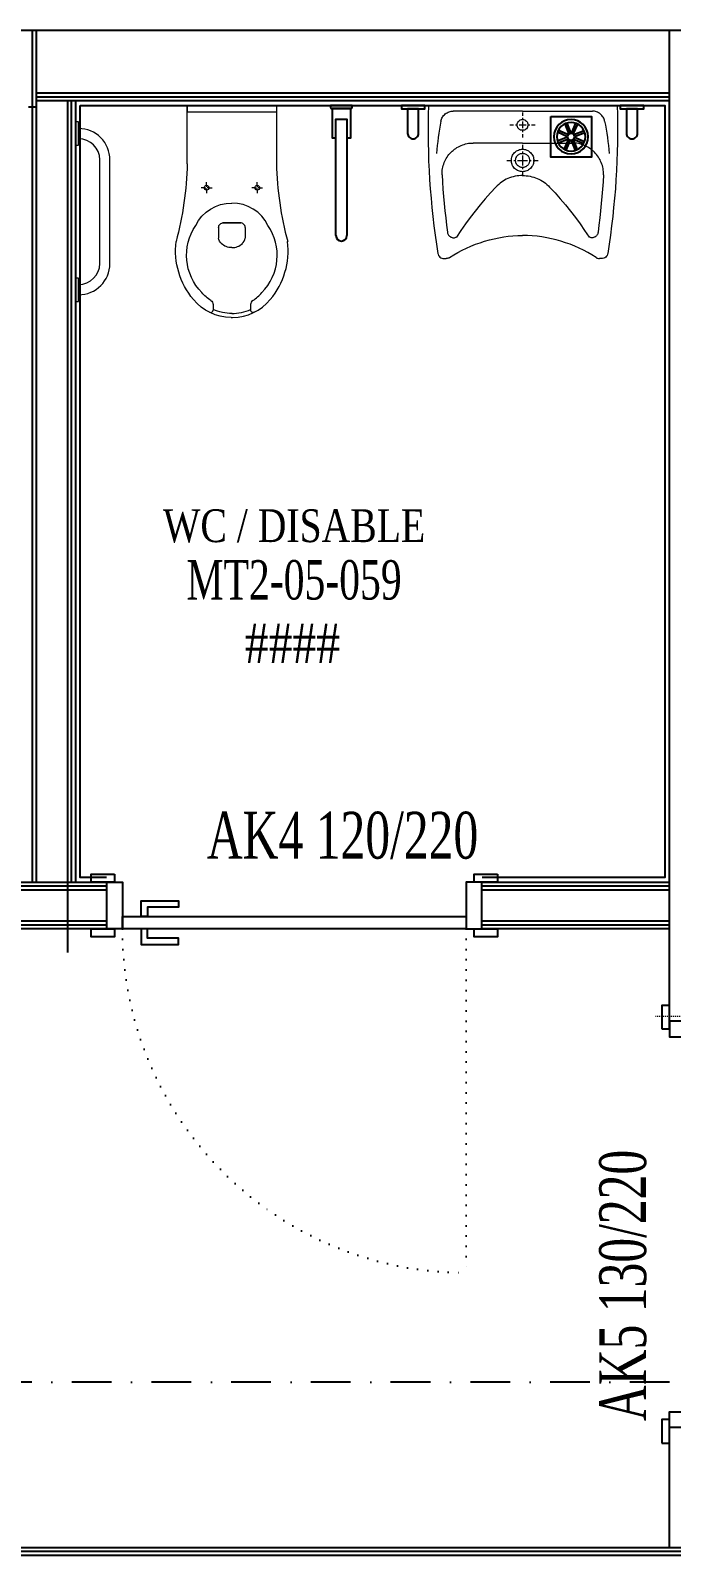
# Model space of a CAD drawing. Header units: inches. Extents: x -772 to 6765, y -813 to 4093.
# Drawn here: x 5465.6 to 5670.6, y 2589.5 to 3077.5 of the extents above; entities that cross this region are included whole.
import ezdxf
from ezdxf.enums import TextEntityAlignment as Align

# ---------------------------------------------------------------- set-up
doc = ezdxf.new("R2010")
doc.units = ezdxf.units.IN
doc.header["$MEASUREMENT"] = 0
doc.set_wipeout_variables(frame=1)
for name, pattern in [('DASHDOT', [25.4, 12.7, -6.35, 0, -6.35]), ('DGN Style 4', [56.299938, 28.149969, -14.074985, 0, -14.074985]), ('DOT2', [3.175, 0, -3.175]), ('XR_IZM_MH_PLN_04_FUR$0$Dash', [0.635, 0.3175, -0.3175])]:
    doc.linetypes.add(name, pattern=pattern)
for name, color, linetype in [('FHM_BEYAZ ALÇIPAN', 7, 'Continuous'), ('FHM_BORDO ALÇIPAN', 190, 'Continuous'), ('FHM_KIRMIZI ALÇIPAN', 1, 'Continuous'), ('FHM_SERAMİK', 9, 'Continuous'), ('FHM_YEŞİL ALÇIPAN', 3, 'Continuous'), ('H_FUR_TefrisVitrifiye', 151, 'Continuous'), ('H_GAP_Kapi_', 120, 'Continuous'), ('H_GAP_KapiIzdusum', 8, 'DOT2'), ('H_GAP_PozKapi', 9, 'Continuous'), ('H_GAP_WipeoutKapi', 255, 'DOT2'), ('H_ROM_MahalEng', 61, 'Continuous'), ('H_ROM_MahalNumarasi', 61, 'Continuous'), ('H_STR_Aks', 250, 'DASHDOT'), ('TG Paslanmaz', 141, 'Continuous')]:
    doc.layers.add(name, color=color, linetype=linetype)
for name, color, linetype, lineweight in [('fhm_vitfiriye', 91, 'Continuous', 25), ('TG Vitrifiye', 91, 'Continuous', 9), ('Uyarı', 6, 'Continuous', 25), ('XR_IZM_MH_PLN_04_FUR$0$I-FURN', 253, 'Continuous', 0), ('XR_IZM_MH_PLN_04_FUR$0$I-FURN-HDLN', 253, 'XR_IZM_MH_PLN_04_FUR$0$Dash', 0)]:
    doc.layers.add(name, color=color, linetype=linetype, lineweight=lineweight)
doc.styles.add('HG', font='times.ttf')
doc.styles.add('HG_POZ', font='times.ttf')
doc.styles.add('XR_IZM_MH_PLN_04_ROM$0$HG', font='times.ttf')

# ---------------------------------------------------------------- blocks, each defined once
blk = doc.blocks.new('XR_IZM_MH_PLN_04_FUR$0$NMED-026 - MUAYENE PERDESI RAYI - Type 1-2807181-SEB-01-PLN')
at = {"layer": 'XR_IZM_MH_PLN_04_FUR$0$I-FURN-HDLN'}
for p, q in [((140, -17.33), (140, 0)), ((140, -17.33), (140, 0)), ((140, -19.32), (140, -17.54)), ((140, -19.32), (140, -17.54)), ((140, -21.32), (140, -19.52)), ((140, -21.32), (140, -19.52)), ((140, -23.31), (140, -21.53)), ((140, -23.31), (140, -21.53)), ((140, -25.32), (140, -23.51)), ((140, -25.32), (140, -23.51)), ((140, -27.3), (140, -25.52)), ((140, -27.3), (140, -25.52)), ((140, -29.31), (140, -27.5)), ((140, -29.31), (140, -27.5)), ((140, -31.29), (140, -29.51)), ((140, -31.29), (140, -29.51)), ((140, -33.3), (140, -31.49)), ((140, -33.3), (140, -31.49)), ((140, -35.28), (140, -33.5)), ((140, -35.28), (140, -33.5)), ((140, -37.29), (140, -35.48)), ((140, -37.29), (140, -35.48)), ((140, -39.27), (140, -37.49)), ((140, -39.27), (140, -37.49)), ((140, -41.28), (140, -39.47)), ((140, -41.28), (140, -39.47)), ((140, -43.26), (140, -41.48)), ((140, -43.26), (140, -41.48)), ((140, -45.27), (140, -43.46)), ((140, -45.27), (140, -43.46)), ((140, -115), (140, -45.47)), ((140, -115), (140, -45.47)), ((0, -145), (110, -145))]:
    blk.add_line(p, q, dxfattribs=at)
blk.add_arc((110, -115), 30, 270, 0, dxfattribs=at)
blk = doc.blocks.new('VIT_Suzgec')
at = {"color": 0}
for p, q in [((-4.39, 1.34), (-1.08, 0.07)), ((-4.16, 1.95), (-0.85, 0.68)), ((-2.15, 4.05), (-0.72, 0.81)), ((-1.56, 4.32), (-0.12, 1.08)), ((0.07, 1.08), (1.34, 4.39)), ((0.68, 0.85), (1.95, 4.16)), ((0.81, 0.72), (4.05, 2.15)), ((1.08, 0.12), (4.32, 1.56)), ((-4.32, -1.56), (-1.08, -0.12)), ((-4.05, -2.15), (-0.81, -0.72)), ((-1.95, -4.16), (-0.68, -0.85)), ((-1.34, -4.39), (-0.07, -1.08)), ((0.12, -1.08), (1.56, -4.32)), ((0.72, -0.81), (2.15, -4.05)), ((0.85, -0.68), (4.16, -1.95)), ((1.08, -0.07), (4.39, -1.34))]:
    blk.add_line(p, q, dxfattribs=at)
blk.add_lwpolyline([(-6.5, -6.5), (6.5, -6.5), (6.5, 6.5), (-6.5, 6.5)], close=True, dxfattribs=at)
for radius in [5.5, 4.58, 1.08]:
    blk.add_circle((0, 0), radius, dxfattribs=at)
blk = doc.blocks.new('ttbb')
at = {"layer": 'TG Paslanmaz', "elevation": 0}
blk.add_lwpolyline([(2808.13, 1618.52), (2808.13, 1618.52, -0.414214), (2809.88, 1620.27), (2817.7, 1620.27), (2817.7, 1616.77), (2809.88, 1616.77, -0.414214)], format="xyb", close=True, dxfattribs=at)
blk.add_lwpolyline([(2818.81, 1614.79), (2817.7, 1614.79), (2817.7, 1622.26), (2818.81, 1622.26)], close=True, dxfattribs=at)
blk = doc.blocks.new('CREAVIT Engelli Lavabo')
at = {"layer": 'TG Vitrifiye', "lineweight": 18}
for points in [[(8811.5, -150.86), (8811.41, -153.83), (8811.37, -156.79), (8811.37, -159.75), (8811.41, -162.76), (8811.46, -165.72), (8811.54, -168.69), (8811.71, -171.65), (8811.88, -174.61), (8812.05, -177.58), (8812.3, -180.5), (8812.6, -183.46), (8812.9, -186.42), (8813.24, -189.39), (8813.62, -192.31), (8814.04, -195.23), (8814.46, -198.19)], [(8811.5, -150.86), (8841.73, -150.86)], [(8871.8, -150.86), (8841.73, -150.86)], [(8871.8, -150.86), (8871.88, -153.83), (8871.93, -156.79), (8871.93, -159.75), (8871.93, -162.76), (8871.84, -165.72), (8871.76, -168.69), (8871.63, -171.65), (8871.46, -174.61), (8871.25, -177.58), (8870.99, -180.5), (8870.74, -183.46), (8870.44, -186.42), (8870.06, -189.39), (8869.68, -192.31), (8869.3, -195.23), (8868.84, -198.19)], [(8815.48, -155.9), (8815.22, -157.17), (8814.97, -158.44), (8814.8, -159.75), (8814.59, -161.07), (8814.42, -162.34), (8814.29, -163.65), (8814.17, -164.96), (8814.04, -166.27)], [(8815.48, -155.9), (8815.56, -155.56), (8815.65, -155.27), (8815.78, -154.97), (8815.94, -154.63), (8816.16, -154.38), (8816.37, -154.08), (8816.58, -153.83), (8816.88, -153.57), (8817.13, -153.36), (8817.47, -153.19), (8817.76, -153.02), (8818.1, -152.9), (8818.4, -152.81), (8818.74, -152.73), (8819.08, -152.68), (8819.37, -152.68)], [(8841.73, -152.68), (8819.37, -152.68)], [(8843.46, -157.07), (8843.46, -156.77), (8843.38, -156.43), (8843.29, -156.26), (8843.21, -156.13), (8842.95, -155.84), (8842.7, -155.63), (8842.53, -155.5), (8842.36, -155.46), (8842.06, -155.33), (8841.73, -155.33), (8841.43, -155.33), (8841.09, -155.46), (8840.92, -155.5), (8840.79, -155.63), (8840.5, -155.84), (8840.29, -156.13), (8840.16, -156.26), (8840.12, -156.43), (8840.03, -156.77), (8839.99, -157.07), (8840.03, -157.4), (8840.12, -157.7), (8840.16, -157.87), (8840.29, -158.04), (8840.5, -158.29), (8840.79, -158.55), (8840.92, -158.63), (8841.09, -158.72), (8841.43, -158.8), (8841.73, -158.8), (8842.06, -158.8), (8842.36, -158.72), (8842.53, -158.63), (8842.7, -158.55), (8842.95, -158.29), (8843.21, -158.04), (8843.29, -157.87), (8843.38, -157.7), (8843.46, -157.4), (8843.46, -157.07)], [(8841.73, -152.68), (8863.93, -152.68)], [(8841.73, -153.09), (8841.73, -154.19)], [(8841.73, -154.78), (8841.73, -155.37)], [(8841.73, -155.96), (8841.73, -157.07), (8841.73, -158.17)], [(8867.86, -155.9), (8867.78, -155.56), (8867.65, -155.27), (8867.52, -154.97), (8867.35, -154.63), (8867.19, -154.38), (8866.97, -154.08), (8866.72, -153.83), (8866.47, -153.57), (8866.17, -153.36), (8865.87, -153.19), (8865.53, -153.02), (8865.24, -152.9), (8864.9, -152.81), (8864.56, -152.73), (8864.26, -152.68), (8863.93, -152.68)], [(8867.86, -155.9), (8868.07, -157.17), (8868.33, -158.44), (8868.54, -159.75), (8868.71, -161.07), (8868.88, -162.34), (8869.05, -163.65), (8869.17, -164.96), (8869.26, -166.27)], [(8838.85, -157.07), (8837.75, -157.07)], [(8840.03, -157.07), (8839.44, -157.07)], [(8842.83, -157.07), (8841.73, -157.07), (8840.62, -157.07)], [(8841.73, -158.76), (8841.73, -159.35)], [(8841.73, -159.99), (8841.73, -161.09)], [(8844.01, -157.07), (8843.42, -157.07)], [(8845.75, -157.07), (8844.65, -157.07)], [(8815.82, -173), (8815.82, -172.54), (8815.86, -172.03), (8815.9, -171.57), (8815.99, -171.06), (8816.07, -170.59), (8816.2, -170.08), (8816.37, -169.62), (8816.54, -169.15), (8816.75, -168.69), (8816.96, -168.22), (8817.21, -167.8), (8817.47, -167.37), (8817.76, -166.99), (8818.06, -166.57), (8818.36, -166.23), (8818.7, -165.85), (8819.03, -165.51), (8819.42, -165.22), (8819.8, -164.88), (8820.22, -164.62), (8820.6, -164.33), (8821.07, -164.07), (8821.49, -163.86), (8821.96, -163.65), (8822.42, -163.48), (8822.89, -163.31), (8823.4, -163.18), (8823.86, -163.06), (8824.37, -162.97), (8824.83, -162.93), (8825.34, -162.89), (8825.81, -162.89)], [(8841.73, -162.89), (8825.81, -162.89)], [(8845.32, -168.46), (8845.32, -168.13), (8845.28, -167.79), (8845.2, -167.45), (8845.07, -167.11), (8844.94, -166.81), (8844.73, -166.47), (8844.52, -166.18), (8844.27, -165.88), (8844.01, -165.67), (8843.72, -165.42), (8843.38, -165.25), (8843.04, -165.12), (8842.74, -164.99), (8842.4, -164.91), (8842.06, -164.87), (8841.73, -164.87), (8841.43, -164.87), (8841.09, -164.91), (8840.75, -164.99), (8840.41, -165.12), (8840.07, -165.25), (8839.78, -165.42), (8839.48, -165.67), (8839.19, -165.88), (8838.93, -166.18), (8838.72, -166.47), (8838.55, -166.81), (8838.38, -167.11), (8838.25, -167.45), (8838.21, -167.79), (8838.17, -168.13), (8838.13, -168.46), (8838.17, -168.76), (8838.21, -169.1), (8838.25, -169.44), (8838.38, -169.78), (8838.55, -170.12), (8838.72, -170.41), (8838.93, -170.71), (8839.19, -171), (8839.48, -171.26), (8839.78, -171.47), (8840.07, -171.64), (8840.41, -171.81), (8840.75, -171.89), (8841.09, -171.98), (8841.43, -172.02), (8841.73, -172.06), (8842.06, -172.02), (8842.4, -171.98), (8842.74, -171.89), (8843.04, -171.81), (8843.38, -171.64), (8843.72, -171.47), (8844.01, -171.26), (8844.27, -171), (8844.52, -170.71), (8844.73, -170.41), (8844.94, -170.12), (8845.07, -169.78), (8845.2, -169.44), (8845.28, -169.1), (8845.32, -168.76), (8845.32, -168.46)], [(8841.73, -162.89), (8857.49, -162.89)], [(8841.73, -163.47), (8841.73, -165.04)], [(8841.73, -165.63), (8841.73, -166.26)], [(8867.48, -173), (8867.48, -172.54), (8867.44, -172.03), (8867.4, -171.57), (8867.31, -171.06), (8867.23, -170.59), (8867.1, -170.08), (8866.93, -169.62), (8866.76, -169.15), (8866.59, -168.69), (8866.34, -168.22), (8866.13, -167.8), (8865.83, -167.37), (8865.58, -166.99), (8865.28, -166.57), (8864.94, -166.23), (8864.6, -165.85), (8864.26, -165.51), (8863.88, -165.22), (8863.5, -164.88), (8863.12, -164.62), (8862.7, -164.33), (8862.27, -164.07), (8861.81, -163.86), (8861.34, -163.65), (8860.88, -163.48), (8860.41, -163.31), (8859.95, -163.18), (8859.44, -163.06), (8858.97, -162.97), (8858.46, -162.93), (8858, -162.89), (8857.49, -162.89)], [(8838.34, -168.46), (8836.73, -168.46)], [(8839.52, -168.46), (8838.93, -168.46)], [(8843.97, -168.46), (8843.97, -168.25), (8843.93, -168.04), (8843.88, -167.83), (8843.84, -167.62), (8843.72, -167.41), (8843.63, -167.19), (8843.46, -167.02), (8843.33, -166.86), (8843.16, -166.69), (8842.95, -166.56), (8842.78, -166.43), (8842.57, -166.35), (8842.36, -166.26), (8842.15, -166.22), (8841.94, -166.22), (8841.73, -166.18), (8841.51, -166.22), (8841.34, -166.22), (8841.13, -166.26), (8840.92, -166.35), (8840.71, -166.43), (8840.5, -166.56), (8840.33, -166.69), (8840.16, -166.86), (8839.99, -167.02), (8839.86, -167.19), (8839.74, -167.41), (8839.65, -167.62), (8839.57, -167.83), (8839.52, -168.04), (8839.48, -168.25), (8839.48, -168.46), (8839.48, -168.63), (8839.52, -168.85), (8839.57, -169.06), (8839.65, -169.27), (8839.74, -169.48), (8839.86, -169.69), (8839.99, -169.86), (8840.16, -170.03), (8840.33, -170.2), (8840.5, -170.33), (8840.71, -170.45), (8840.92, -170.54), (8841.13, -170.62), (8841.34, -170.67), (8841.51, -170.67), (8841.73, -170.71), (8841.94, -170.67), (8842.15, -170.67), (8842.36, -170.62), (8842.57, -170.54), (8842.78, -170.45), (8842.95, -170.33), (8843.16, -170.2), (8843.33, -170.03), (8843.46, -169.86), (8843.63, -169.69), (8843.72, -169.48), (8843.84, -169.27), (8843.88, -169.06), (8843.93, -168.85), (8843.97, -168.63), (8843.97, -168.46)], [(8843.33, -168.46), (8841.73, -168.46), (8840.12, -168.46)], [(8841.73, -166.86), (8841.73, -168.46), (8841.73, -170.03)], [(8841.73, -170.62), (8841.73, -171.26)], [(8844.52, -168.46), (8843.93, -168.46)], [(8846.72, -168.46), (8845.11, -168.46)], [(8815.82, -173), (8815.99, -175.33), (8816.11, -177.62), (8816.33, -179.95), (8816.54, -182.23), (8816.75, -184.52), (8817, -186.86), (8817.3, -189.14), (8817.55, -191.43), (8817.64, -191.68), (8817.68, -191.89), (8817.81, -192.11), (8817.93, -192.32), (8818.06, -192.53), (8818.23, -192.7), (8818.44, -192.83), (8818.61, -192.95), (8818.82, -193.04), (8819.08, -193.12), (8819.29, -193.16), (8819.54, -193.16), (8819.8, -193.16), (8820.01, -193.12), (8820.26, -193.04), (8820.47, -192.95)], [(8841.73, -173.26), (8841.13, -173.3), (8840.54, -173.34), (8839.95, -173.39), (8839.35, -173.51), (8838.76, -173.64), (8838.17, -173.81), (8837.58, -174.02), (8837.03, -174.23), (8836.48, -174.49), (8835.93, -174.78), (8835.38, -175.08), (8834.87, -175.42), (8834.4, -175.76), (8833.94, -176.14), (8833.47, -176.56), (8833.09, -176.98), (8831.35, -178.85), (8829.66, -180.71), (8828.01, -182.66), (8826.4, -184.65), (8824.83, -186.73), (8823.31, -188.76), (8821.87, -190.84), (8820.47, -192.95)], [(8841.73, -171.85), (8841.73, -173.46)], [(8841.73, -173.26), (8842.32, -173.3), (8842.91, -173.34), (8843.5, -173.39), (8844.1, -173.51), (8844.69, -173.64), (8845.28, -173.81), (8845.87, -174.02), (8846.42, -174.23), (8847.02, -174.49), (8847.53, -174.78), (8847.92, -175.08), (8848.43, -175.42), (8848.9, -175.76), (8849.36, -176.14), (8849.83, -176.56), (8850.25, -176.98)], [(8867.48, -173), (8867.35, -175.33), (8867.19, -177.62), (8867.02, -179.95), (8866.8, -182.23), (8866.55, -184.52), (8866.3, -186.86), (8866.04, -189.14), (8865.75, -191.43), (8865.7, -191.68), (8865.62, -191.89), (8865.53, -192.11), (8865.41, -192.32), (8865.24, -192.53), (8865.07, -192.7), (8864.9, -192.83), (8864.69, -192.95), (8864.48, -193.04), (8864.26, -193.12), (8864.01, -193.16), (8863.76, -193.16), (8863.54, -193.16), (8863.29, -193.12), (8863.08, -193.04), (8862.87, -192.95)], [(8850.25, -176.98), (8851.99, -178.85), (8853.68, -180.71), (8855.33, -182.66), (8856.94, -184.65), (8858.46, -186.73), (8859.99, -188.76), (8861.47, -190.84), (8862.87, -192.95)], [(8818.23, -199.55), (8819.54, -198.7), (8820.86, -197.94), (8822.25, -197.18), (8823.65, -196.5), (8825.05, -195.86), (8826.49, -195.27), (8827.97, -194.76), (8829.45, -194.26), (8830.97, -193.83), (8832.5, -193.49), (8834.02, -193.16), (8835.59, -192.9), (8837.11, -192.73), (8838.64, -192.56), (8840.2, -192.48), (8841.73, -192.48)], [(8865.07, -199.55), (8863.76, -198.7), (8862.44, -197.94), (8861.09, -197.18), (8859.69, -196.5), (8858.25, -195.86), (8856.81, -195.27), (8855.33, -194.76), (8853.85, -194.26), (8852.33, -193.83), (8850.8, -193.49), (8849.28, -193.16), (8847.75, -192.9), (8846.34, -192.73), (8844.82, -192.56), (8843.25, -192.48), (8841.73, -192.48)], [(8814.46, -198.19), (8814.55, -198.49), (8814.67, -198.83), (8814.89, -199.12), (8815.14, -199.38), (8815.44, -199.59), (8815.78, -199.76), (8816.11, -199.84), (8816.45, -199.84)], [(8816.45, -199.84), (8817.13, -199.84)], [(8818.23, -199.55), (8817.98, -199.67), (8817.72, -199.76), (8817.43, -199.84), (8817.13, -199.84)], [(8865.07, -199.55), (8865.32, -199.67), (8865.62, -199.76), (8865.87, -199.84), (8866.17, -199.84)], [(8866.85, -199.84), (8866.17, -199.84)], [(8868.84, -198.19), (8868.75, -198.49), (8868.62, -198.83), (8868.41, -199.12), (8868.16, -199.38), (8867.86, -199.59), (8867.52, -199.76), (8867.19, -199.84), (8866.85, -199.84)]]:
    blk.add_lwpolyline(points, dxfattribs=at)
at = {"rotation": 90}
for p in [(10425.25, -2969.68, 0), (10495.25, -2969.68, 0)]:
    blk.add_blockref('ttbb', p, dxfattribs=at)
blk = doc.blocks.new('CREAVIT Engelli Klozet')
at = {"layer": 'TG Vitrifiye', "linetype": 'DGN Style 4', "lineweight": 0}
for p, q in [((-88.5, -263), (-98.5, -263)), ((-88.5, -263), (-83.5, -263)), ((-81, -255.5), (-81, -245.5)), ((-81, -255.5), (-81, -260.5)), ((-81, -270.5), (-81, -265.5)), ((-81, -270.5), (-81, -280.5)), ((-73.5, -263), (-78.5, -263)), ((-73.5, -263), (-63.5, -263)), ((73.5, -263), (63.5, -263)), ((73.5, -263), (78.5, -263)), ((81, -255.5), (81, -245.5)), ((81, -255.5), (81, -260.5)), ((81, -270.5), (81, -265.5)), ((81, -270.5), (81, -280.5)), ((88.5, -263), (83.5, -263)), ((88.5, -263), (98.5, -263))]:
    blk.add_line(p, q, dxfattribs=at)
at = {"layer": 'TG Vitrifiye', "lineweight": 13}
for p, q in [((-42.5, -390), (-42.5, -424.2)), ((-2.5, -375.7), (-28.6, -375.7)), ((0, -375.7), (-26.1, -375.7)), ((-26.1, -375.7), (0, -375.7)), ((-26.1, -375.7), (0, -375.7)), ((0, -375.7), (26.1, -375.7)), ((26.1, -375.7), (0, -375.7)), ((26.1, -375.7), (0, -375.7)), ((2.5, -375.7), (28.6, -375.7)), ((42.5, -390), (42.5, -424.2))]:
    blk.add_line(p, q, dxfattribs=at)
at = {"layer": 'TG Vitrifiye', "linetype": 'Continuous', "lineweight": 13}
for p, q in [((-2.5, -678), (0, -678)), ((0, -678), (2.5, -678))]:
    blk.add_line(p, q, dxfattribs=at)
at = {"layer": 'TG Vitrifiye', "linetype": 'Continuous', "lineweight": 13, "flags": 128}
for points in [[(-142.6, -186.3), (-142.6, 0), (142.6, 0), (142.6, -186.3)], [(-142.6, 0), (-142.6, -20), (142.6, -20)], [(-60, -636.9), (-60, -654.6)], [(60, -636.9), (60, -654.6)]]:
    blk.add_lwpolyline(points, dxfattribs=at)
at = {"layer": 'TG Vitrifiye', "lineweight": 13}
for centre in [(-81, -263), (81, -263)]:
    blk.add_circle(centre, 7.5, dxfattribs=at)
at = {"layer": 'TG Vitrifiye', "linetype": 'Continuous', "lineweight": 13, "extrusion": (0, 0, -1)}
for centre, radius, start, end in [((1197, -161.9), 1054.6, 181.3266, 195.0357), ((75, -636.9), 15, 122.4822, 180), ((-68, -654.6), 8, 243.5397, 0)]:
    blk.add_arc(centre, radius, start, end, dxfattribs=at)
at = {"layer": 'TG Vitrifiye', "linetype": 'Continuous', "lineweight": 13}
for centre, radius, start, end in [((1197, -161.9), 1054.6, 181.3266, 195.0357), ((75, -636.9), 15, 122.4822, 180), ((-68, -654.6), 8, 243.5397, 0)]:
    blk.add_arc(centre, radius, start, end, dxfattribs=at)
at = {"layer": 'TG Vitrifiye', "lineweight": 13, "extrusion": (0, 0, -1)}
for centre, radius, start, end in [((2.5, -437.6), 125, 25.2894, 91.146), ((-23.6, -479.4), 168.6, 315.0583, 34.3908), ((27.7, -390.5), 14.9, 1.8657, 93.8145), ((-61.7, -464.4), 241.8, 319.7569, 6.8606), ((9.6, -418.2), 33.5, 315.0323, 349.737), ((2.5, -411.3), 43.4, 266.6951, 315.9494), ((2.5, -523), 155, 270, 320.9775), ((2.5, -523), 120, 302.4822, 320.9775), ((2.5, -523), 142.3, 268.8063, 293.8313)]:
    blk.add_arc(centre, radius, start, end, dxfattribs=at)
at = {"layer": 'TG Vitrifiye', "lineweight": 13}
for centre, radius, start, end in [((2.5, -437.6), 125, 25.2894, 91.146), ((27.7, -390.5), 14.9, 1.8657, 93.8145), ((-23.6, -479.4), 168.6, 315.0583, 34.3908), ((9.6, -418.2), 33.5, 315.0323, 349.737), ((-61.7, -464.4), 241.8, 319.7569, 6.8606), ((2.5, -411.3), 43.4, 266.6951, 315.9494), ((2.5, -523), 155, 270, 320.9775), ((2.5, -523), 120, 302.4822, 320.9775), ((2.5, -523), 142.3, 268.8063, 293.8342)]:
    blk.add_arc(centre, radius, start, end, dxfattribs=at)
blk = doc.blocks.new('dftdft')
at = {"layer": 'TG Paslanmaz', "lineweight": 20, "ltscale": 15}
for p, q in [((3057.37, 1788.46), (3057.37, 1788.46)), ((3110.57, 1788.46), (3110.57, 1788.46)), ((3067.37, 1781.66), (3100.57, 1781.66)), ((3067.37, 1778.46), (3100.57, 1778.46))]:
    blk.add_line(p, q, dxfattribs=at)
for points in [[(3055.22, 1788.46), (3062.72, 1788.46), (3062.72, 1789.46), (3055.22, 1789.46)], [(3105.22, 1788.46), (3112.72, 1788.46), (3112.72, 1789.46), (3105.22, 1789.46)]]:
    blk.add_lwpolyline(points, close=True, dxfattribs=at)
for centre, radius, start, end in [((3067.37, 1788.46), 10, 180, 270), ((3067.63, 1788.71), 7.06, 182.0436, 267.9564), ((3100.57, 1788.46), 10, 270, 0), ((3100.32, 1788.71), 7.06, 272.0436, 357.9564)]:
    blk.add_arc(centre, radius, start, end, dxfattribs=at)
blk = doc.blocks.new('tutamkk')
at = {"layer": 'TG Paslanmaz', "extrusion": (0, 0, -1)}
blk.add_lwpolyline([(-3050.01, 1702.45), (-3050.01, 1709.45), (-3050.51, 1709.45, 0.414214), (-3051.01, 1708.95), (-3051.01, 1702.95, 0.414214), (-3050.51, 1702.45), (-3050.01, 1702.45)], format="xyb", dxfattribs=at)
for points in [[(-3060.33, 1704.2), (-3060.33, 1702.95), (-3051.01, 1702.95), (-3051.01, 1708.95), (-3060.33, 1708.95), (-3060.33, 1707.7), (-3054.34, 1707.7), (-3054.34, 1704.2), (-3060.33, 1704.2)], [(-3091.64, 1707.7), (-3054.34, 1707.7), (-3054.34, 1704.2), (-3091.64, 1704.2)]]:
    blk.add_lwpolyline(points, dxfattribs=at)
blk.add_arc((-3091.64, 1705.95), 1.75, 90, 270, dxfattribs=at)
blk = doc.blocks.new('Engelli Klozet')
at = {"layer": 'fhm_vitfiriye', "rotation": 270}
blk.add_blockref('tutamkk', (17379.52, 14914.5), dxfattribs=at)
at = {"layer": 'fhm_vitfiriye', "color": 7, "linetype": 'Continuous', "lineweight": 0, "xscale": -0.1, "yscale": 0.1, "zscale": 0.1, "rotation": 359.9999999999545}
blk.add_blockref('CREAVIT Engelli Klozet', (19120.5, 11864.49), dxfattribs=at)
at = {"layer": 'fhm_vitfiriye', "xscale": -1, "rotation": 270}
blk.add_blockref('dftdft', (17381.04, 8746.55), dxfattribs=at)
blk = doc.blocks.new('*U36')
at = {"layer": 'H_GAP_PozKapi', "style": 'HG_POZ'}
blk.add_attdef('K-O', text='', height=15, dxfattribs=at).set_placement((45, 15), align=Align.MIDDLE_CENTER)
at = {"layer": 'H_GAP_PozKapi', "style": 'HG_POZ', "width": 0.7}
blk.add_attdef('KAPIPOZ', text='', height=15, dxfattribs=at).set_placement((45, -30), align=Align.MIDDLE)
at = {"ltscale": 20}
blk.add_wipeout([(0, 3.5), (120, 3.5), (120, -18.5), (0, -18.5)], dxfattribs=at).dxf.layer = 'H_GAP_WipeoutKapi'
for points in [[(109, 0), (109, 5), (97, 5), (97, 3), (107, 3), (107, 0)], [(-5, 0), (-5, 2.5), (2.5, 2.5), (2.5, 0)], [(0, -15), (5, -15), (5, 0), (0, 0)], [(5, 0), (115, 0), (115, -4), (5, -4)], [(120, -15), (115, -15), (115, 0), (120, 0)], [(117.5, 0), (117.5, 2.5), (125, 2.5), (125, 0)], [(109, -4), (109, -9), (97, -9), (97, -7), (107, -7), (107, -4)], [(-5, -17.5), (-5, -15), (2.5, -15), (2.5, -17.5)], [(117.5, -17.5), (117.5, -15), (125, -15), (125, -17.5)]]:
    blk.add_lwpolyline(points, close=True)
at = {"layer": 'H_GAP_KapiIzdusum', "linetype": 'DOT2'}
blk.add_line((5, 0), (5, 110), dxfattribs=at)
blk.add_arc((5, 0), 110, 0, 90, dxfattribs=at)
blk = doc.blocks.new('*U32')
at = {"layer": 'H_GAP_PozKapi', "style": 'HG_POZ'}
blk.add_attdef('K-O', text='', height=15, dxfattribs=at).set_placement((45, 15), align=Align.MIDDLE_CENTER)
at = {"layer": 'H_GAP_PozKapi', "style": 'HG_POZ', "width": 0.7}
blk.add_attdef('KAPIPOZ', text='', height=15, dxfattribs=at).set_placement((45, -30), align=Align.MIDDLE)
at = {"ltscale": 20}
blk.add_wipeout([(0, 3.5), (130, 3.5), (130, -18.5), (0, -18.5)], dxfattribs=at).dxf.layer = 'H_GAP_WipeoutKapi'
for points in [[(119, 0), (119, 5), (107, 5), (107, 3), (117, 3), (117, 0)], [(-5, 0), (-5, 2.5), (2.5, 2.5), (2.5, 0)], [(0, -15), (5, -15), (5, 0), (0, 0)], [(5, 0), (125, 0), (125, -4), (5, -4)], [(130, -15), (125, -15), (125, 0), (130, 0)], [(127.5, 0), (127.5, 2.5), (135, 2.5), (135, 0)], [(119, -4), (119, -9), (107, -9), (107, -7), (117, -7), (117, -4)], [(-5, -17.5), (-5, -15), (2.5, -15), (2.5, -17.5)], [(127.5, -17.5), (127.5, -15), (135, -15), (135, -17.5)]]:
    blk.add_lwpolyline(points, close=True)
at = {"layer": 'H_GAP_KapiIzdusum', "linetype": 'DOT2'}
blk.add_line((5, 0), (5, 120), dxfattribs=at)
blk.add_arc((5, 0), 120, 0, 90, dxfattribs=at)
blk = doc.blocks.new('Not_Mahal')
at = {"color": 0, "style": 'XR_IZM_MH_PLN_04_ROM$0$HG', "width": 0.7}
blk.add_attdef('NO', text='', height=18, dxfattribs=at).set_placement((0, 22.5), align=Align.MIDDLE_CENTER)

msp = doc.modelspace()

# ---------------------------------------------------------------- linework, layer by layer
at = {"layer": 'FHM_BEYAZ ALÇIPAN'}
for points in [[(5670, 2792.5), (5073, 2792.5)], [(5670, 2790), (5072.739, 2790)], [(5670, 2791.25), (5073, 2791.25)], [(5908, 2592), (5142, 2592)], [(5908, 2590.75), (5142, 2590.75)], [(5908, 2589.5), (5142, 2589.5)]]:
    msp.add_lwpolyline(points, dxfattribs=at)
at = {"layer": 'FHM_BORDO ALÇIPAN'}
msp.add_lwpolyline([(5467.5, 3053), (5465, 3053)], dxfattribs=at)
at = {"layer": 'FHM_KIRMIZI ALÇIPAN'}
msp.add_lwpolyline([(5990, 3077.5), (5073, 3077.5)], dxfattribs=at)
at = {"layer": 'FHM_SERAMİK'}
msp.add_lwpolyline([(5481.5, 3053.5), (5668.5, 3053.5), (5668.5, 2806.5), (5481.5, 2806.5)], close=True, dxfattribs=at)
at = {"layer": 'FHM_YEŞİL ALÇIPAN'}
for p, q in [((5670, 3037.5), (5670, 3077.5)), ((5670, 3057.5), (5467.5, 3057.5)), ((5467.5, 3056.25), (5670, 3056.25)), ((5670, 3055), (5467.5, 3055)), ((5477.5, 3055), (5477.5, 2782.5)), ((5478.75, 2805), (5478.75, 3055)), ((5480, 3055), (5480, 2805)), ((5670, 2592), (5670, 3037.5))]:
    msp.add_line(p, q, dxfattribs=at)
for points in [[(5466.25, 2805), (5466.25, 3077.5)], [(5467.5, 2805), (5467.5, 3077.5)], [(5073, 2805), (5670, 2805)], [(5073, 2803.75), (5670, 2803.75)], [(5073, 2802.5), (5670, 2802.5)]]:
    msp.add_lwpolyline(points, dxfattribs=at)

# ---------------------------------------------------------------- block references
at = {"layer": 'fhm_vitfiriye', "xscale": -1}
msp.add_blockref('CREAVIT Engelli Lavabo', (14464.725, 3204.364), dxfattribs=at)
at = {"layer": 'H_FUR_TefrisVitrifiye', "xscale": -1, "rotation": 180}
msp.add_blockref('VIT_Suzgec', (5638.5, 3043.5), dxfattribs=at)
at = {"layer": 'H_ROM_MahalNumarasi'}
ref = msp.add_blockref('Not_Mahal', (5549.923, 2901.716), dxfattribs=dict(at, xscale=0.7, yscale=0.7))
ref.add_attrib('ROOMNAME', 'WC / DISABLE', dxfattribs={"layer": 'H_ROM_MahalEng', "height": 10.5, "style": 'HG', "width": 0.8}).set_placement((5549.923, 2919.041), align=Align.MIDDLE_CENTER)
ref.add_attrib('NO', 'MT2-05-059', dxfattribs={"layer": '0', "color": 0, "height": 12.6, "style": 'HG', "width": 0.7}).set_placement((5549.923, 2901.716), align=Align.MIDDLE_CENTER)
ref.add_attrib('ALAN', '####', dxfattribs={"layer": '0', "color": 0, "height": 12.6, "style": 'HG', "width": 0.8}).set_placement((5564.623, 2881.416), align=Align.MIDDLE_RIGHT)
at = {"layer": 'Uyarı', "color": 2, "lineweight": 30, "xscale": -1}
msp.add_blockref('Engelli Klozet', (24650.521, -8810.988), dxfattribs=at)
at = {"layer": 'XR_IZM_MH_PLN_04_FUR$0$I-FURN', "rotation": 89.99999999999999}
msp.add_blockref('XR_IZM_MH_PLN_04_FUR$0$NMED-026 - MUAYENE PERDESI RAYI - Type 1-2807181-SEB-01-PLN', (5665.483, 2622), dxfattribs=at)

# ---------------------------------------------------------------- next in the draw order: block references
at = {"layer": 'H_GAP_Kapi_'}
ref = msp.add_blockref('*U36', (5610, 2790), dxfattribs=dict(at, rotation=180))
ref.add_attrib('KAPIPOZ', 'AK4 120/220', dxfattribs={"layer": 'H_GAP_PozKapi', "height": 15, "rotation": 360, "style": 'HG_POZ', "width": 0.7}).set_placement((5565.432, 2820), align=Align.MIDDLE)
ref = msp.add_blockref('*U32', (5685.009, 2630.5), dxfattribs=dict(at, xscale=-1, rotation=270))
ref.add_attrib('KAPIPOZ', 'AK5 130/220', dxfattribs={"layer": 'H_GAP_PozKapi', "height": 15, "rotation": 450, "style": 'HG_POZ', "width": 0.7}).set_placement((5655.009, 2675.932), align=Align.MIDDLE)

# ---------------------------------------------------------------- next in the draw order: linework, layer by layer
at = {"layer": 'H_STR_Aks'}
msp.add_line((6664.509, 2645), (-659.052, 2645), dxfattribs=at)

doc.saveas('drawing.dxf')
